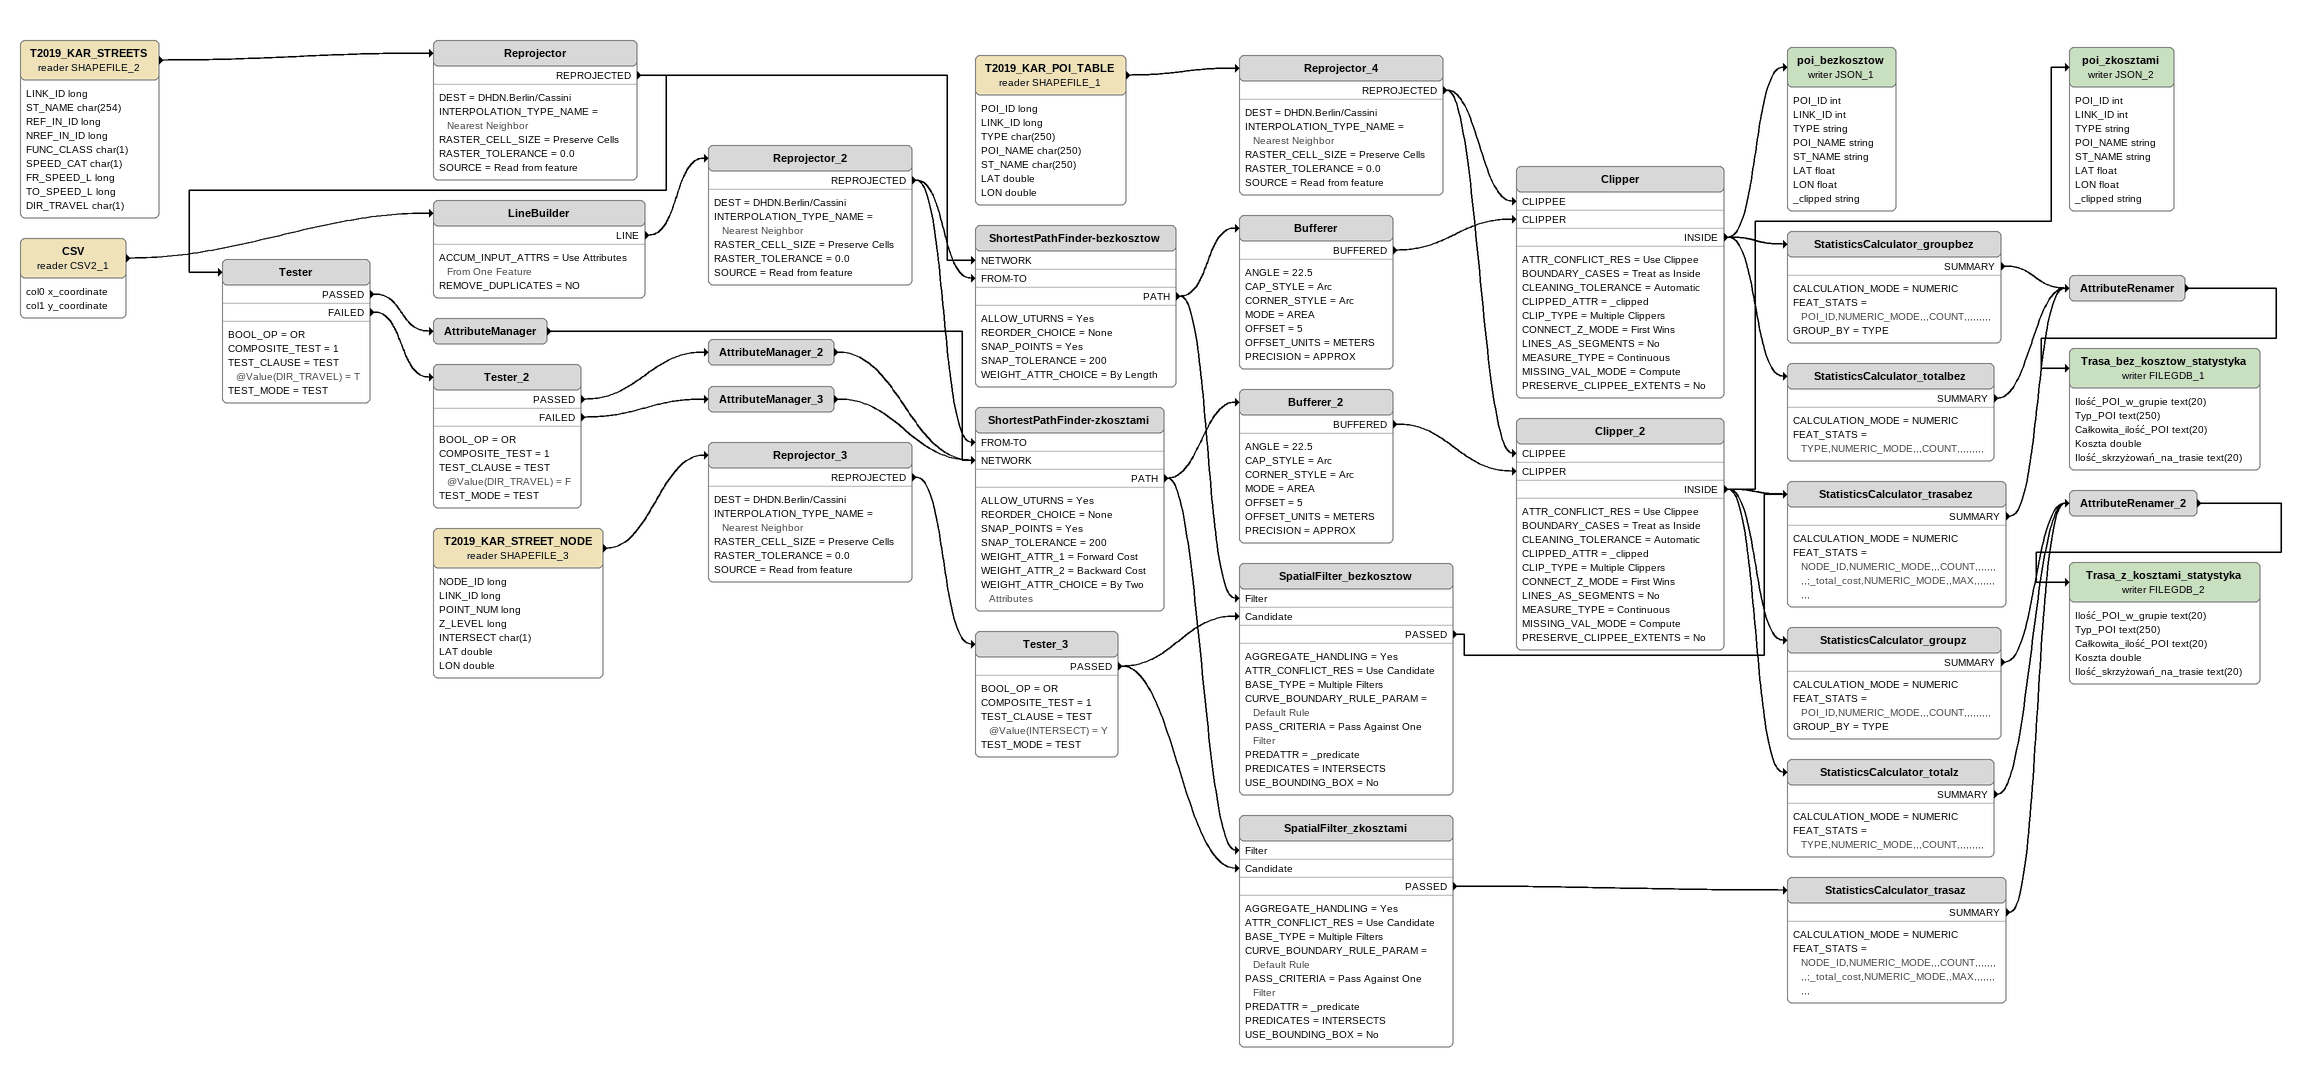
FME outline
T2019_KAR_STREETS (reader SHAPEFILE_2)
    attributes: LINK_ID long, ST_NAME char(254), REF_IN_ID long, NREF_IN_ID long, FUNC_CLASS char(1), SPEED_CAT char(1), FR_SPEED_L long, TO_SPEED_L long, DIR_TRAVEL char(1)
    -> Reprojector
Reprojector
    DEST = DHDN.Berlin/Cassini
    INTERPOLATION_TYPE_NAME = Nearest Neighbor
    RASTER_CELL_SIZE = Preserve Cells
    RASTER_TOLERANCE = 0.0
    SOURCE = Read from feature
    REPROJECTED -> ShortestPathFinder-bezkosztow [NETWORK]
    REPROJECTED -> Tester
Tester
    BOOL_OP = OR
    COMPOSITE_TEST = 1
    TEST_CLAUSE = TEST @Value(DIR_TRAVEL) = T
    TEST_MODE = TEST
    PASSED -> AttributeManager
    FAILED -> Tester_2
AttributeManager
    -> ShortestPathFinder-zkosztami [NETWORK]
Tester_2
    BOOL_OP = OR
    COMPOSITE_TEST = 1
    TEST_CLAUSE = TEST @Value(DIR_TRAVEL) = F
    TEST_MODE = TEST
    PASSED -> AttributeManager_2
    FAILED -> AttributeManager_3
AttributeManager_2
    -> ShortestPathFinder-zkosztami [NETWORK]
AttributeManager_3
    -> ShortestPathFinder-zkosztami [NETWORK]
CSV (reader CSV2_1)
    attributes: col0 x_coordinate, col1 y_coordinate
    -> LineBuilder
LineBuilder
    ACCUM_INPUT_ATTRS = Use Attributes From One Feature
    REMOVE_DUPLICATES = NO
    LINE -> Reprojector_2
Reprojector_2
    DEST = DHDN.Berlin/Cassini
    INTERPOLATION_TYPE_NAME = Nearest Neighbor
    RASTER_CELL_SIZE = Preserve Cells
    RASTER_TOLERANCE = 0.0
    SOURCE = Read from feature
    REPROJECTED -> ShortestPathFinder-bezkosztow [FROM-TO]
    REPROJECTED -> ShortestPathFinder-zkosztami [FROM-TO]
ShortestPathFinder-bezkosztow
    ALLOW_UTURNS = Yes
    REORDER_CHOICE = None
    SNAP_POINTS = Yes
    SNAP_TOLERANCE = 200
    WEIGHT_ATTR_CHOICE = By Length
    PATH -> Bufferer
    PATH -> SpatialFilter_bezkosztow [Filter]
Bufferer
    ANGLE = 22.5
    CAP_STYLE = Arc
    CORNER_STYLE = Arc
    MODE = AREA
    OFFSET = 5
    OFFSET_UNITS = METERS
    PRECISION = APPROX
    BUFFERED -> Clipper [CLIPPER]
ShortestPathFinder-zkosztami
    ALLOW_UTURNS = Yes
    REORDER_CHOICE = None
    SNAP_POINTS = Yes
    SNAP_TOLERANCE = 200
    WEIGHT_ATTR_1 = Forward Cost
    WEIGHT_ATTR_2 = Backward Cost
    WEIGHT_ATTR_CHOICE = By Two Attributes
    PATH -> Bufferer_2
    PATH -> SpatialFilter_zkosztami [Filter]
Bufferer_2
    ANGLE = 22.5
    CAP_STYLE = Arc
    CORNER_STYLE = Arc
    MODE = AREA
    OFFSET = 5
    OFFSET_UNITS = METERS
    PRECISION = APPROX
    BUFFERED -> Clipper_2 [CLIPPER]
T2019_KAR_STREET_NODE (reader SHAPEFILE_3)
    attributes: NODE_ID long, LINK_ID long, POINT_NUM long, Z_LEVEL long, INTERSECT char(1), LAT double, LON double
    -> Reprojector_3
Reprojector_3
    DEST = DHDN.Berlin/Cassini
    INTERPOLATION_TYPE_NAME = Nearest Neighbor
    RASTER_CELL_SIZE = Preserve Cells
    RASTER_TOLERANCE = 0.0
    SOURCE = Read from feature
    REPROJECTED -> Tester_3
Tester_3
    BOOL_OP = OR
    COMPOSITE_TEST = 1
    TEST_CLAUSE = TEST @Value(INTERSECT) = Y
    TEST_MODE = TEST
    PASSED -> SpatialFilter_bezkosztow [Candidate]
    PASSED -> SpatialFilter_zkosztami [Candidate]
SpatialFilter_bezkosztow
    AGGREGATE_HANDLING = Yes
    ATTR_CONFLICT_RES = Use Candidate
    BASE_TYPE = Multiple Filters
    CURVE_BOUNDARY_RULE_PARAM = Default Rule
    PASS_CRITERIA = Pass Against One Filter
    PREDATTR = _predicate
    PREDICATES = INTERSECTS
    USE_BOUNDING_BOX = No
    PASSED -> StatisticsCalculator_trasabez
SpatialFilter_zkosztami
    AGGREGATE_HANDLING = Yes
    ATTR_CONFLICT_RES = Use Candidate
    BASE_TYPE = Multiple Filters
    CURVE_BOUNDARY_RULE_PARAM = Default Rule
    PASS_CRITERIA = Pass Against One Filter
    PREDATTR = _predicate
    PREDICATES = INTERSECTS
    USE_BOUNDING_BOX = No
    PASSED -> StatisticsCalculator_trasaz
StatisticsCalculator_trasaz
    CALCULATION_MODE = NUMERIC
    FEAT_STATS = NODE_ID,NUMERIC_MODE,,,COUNT,,,,,,,,,;_total_cost,NUMERIC_MODE,,MAX,,,,,,,,,,
    SUMMARY -> AttributeRenamer_2
T2019_KAR_POI_TABLE (reader SHAPEFILE_1)
    attributes: POI_ID long, LINK_ID long, TYPE char(250), POI_NAME char(250), ST_NAME char(250), LAT double, LON double
    -> Reprojector_4
Reprojector_4
    DEST = DHDN.Berlin/Cassini
    INTERPOLATION_TYPE_NAME = Nearest Neighbor
    RASTER_CELL_SIZE = Preserve Cells
    RASTER_TOLERANCE = 0.0
    SOURCE = Read from feature
    REPROJECTED -> Clipper [CLIPPEE]
    REPROJECTED -> Clipper_2 [CLIPPEE]
Clipper
    ATTR_CONFLICT_RES = Use Clippee
    BOUNDARY_CASES = Treat as Inside
    CLEANING_TOLERANCE = Automatic
    CLIPPED_ATTR = _clipped
    CLIP_TYPE = Multiple Clippers
    CONNECT_Z_MODE = First Wins
    LINES_AS_SEGMENTS = No
    MEASURE_TYPE = Continuous
    MISSING_VAL_MODE = Compute
    PRESERVE_CLIPPEE_EXTENTS = No
    INSIDE -> poi_bezkosztow (writer JSON_1)
    INSIDE -> StatisticsCalculator_groupbez
    INSIDE -> StatisticsCalculator_totalbez
poi_bezkosztow (writer JSON_1)
    attributes: POI_ID int, LINK_ID int, TYPE string, POI_NAME string, ST_NAME string, LAT float, LON float, _clipped string
StatisticsCalculator_groupbez
    CALCULATION_MODE = NUMERIC
    FEAT_STATS = POI_ID,NUMERIC_MODE,,,COUNT,,,,,,,,,
    GROUP_BY = TYPE
    SUMMARY -> AttributeRenamer
StatisticsCalculator_totalbez
    CALCULATION_MODE = NUMERIC
    FEAT_STATS = TYPE,NUMERIC_MODE,,,COUNT,,,,,,,,,
    SUMMARY -> AttributeRenamer
Clipper_2
    ATTR_CONFLICT_RES = Use Clippee
    BOUNDARY_CASES = Treat as Inside
    CLEANING_TOLERANCE = Automatic
    CLIPPED_ATTR = _clipped
    CLIP_TYPE = Multiple Clippers
    CONNECT_Z_MODE = First Wins
    LINES_AS_SEGMENTS = No
    MEASURE_TYPE = Continuous
    MISSING_VAL_MODE = Compute
    PRESERVE_CLIPPEE_EXTENTS = No
    INSIDE -> poi_zkosztami (writer JSON_2)
    INSIDE -> StatisticsCalculator_groupz
    INSIDE -> StatisticsCalculator_trasabez
    INSIDE -> StatisticsCalculator_totalz
poi_zkosztami (writer JSON_2)
    attributes: POI_ID int, LINK_ID int, TYPE string, POI_NAME string, ST_NAME string, LAT float, LON float, _clipped string
StatisticsCalculator_trasabez
    CALCULATION_MODE = NUMERIC
    FEAT_STATS = NODE_ID,NUMERIC_MODE,,,COUNT,,,,,,,,,;_total_cost,NUMERIC_MODE,,MAX,,,,,,,,,,
    SUMMARY -> AttributeRenamer
AttributeRenamer
    -> Trasa_bez_kosztow_statystyka (writer FILEGDB_1)
Trasa_bez_kosztow_statystyka (writer FILEGDB_1)
    attributes: Ilość_POI_w_grupie text(20), Typ_POI text(250), Całkowita_ilość_POI text(20), Koszta double, Ilość_skrzyżowań_na_trasie text(20)
StatisticsCalculator_groupz
    CALCULATION_MODE = NUMERIC
    FEAT_STATS = POI_ID,NUMERIC_MODE,,,COUNT,,,,,,,,,
    GROUP_BY = TYPE
    SUMMARY -> AttributeRenamer_2
StatisticsCalculator_totalz
    CALCULATION_MODE = NUMERIC
    FEAT_STATS = TYPE,NUMERIC_MODE,,,COUNT,,,,,,,,,
    SUMMARY -> AttributeRenamer_2
AttributeRenamer_2
    -> Trasa_z_kosztami_statystyka (writer FILEGDB_2)
Trasa_z_kosztami_statystyka (writer FILEGDB_2)
    attributes: Ilość_POI_w_grupie text(20), Typ_POI text(250), Całkowita_ilość_POI text(20), Koszta double, Ilość_skrzyżowań_na_trasie text(20)
